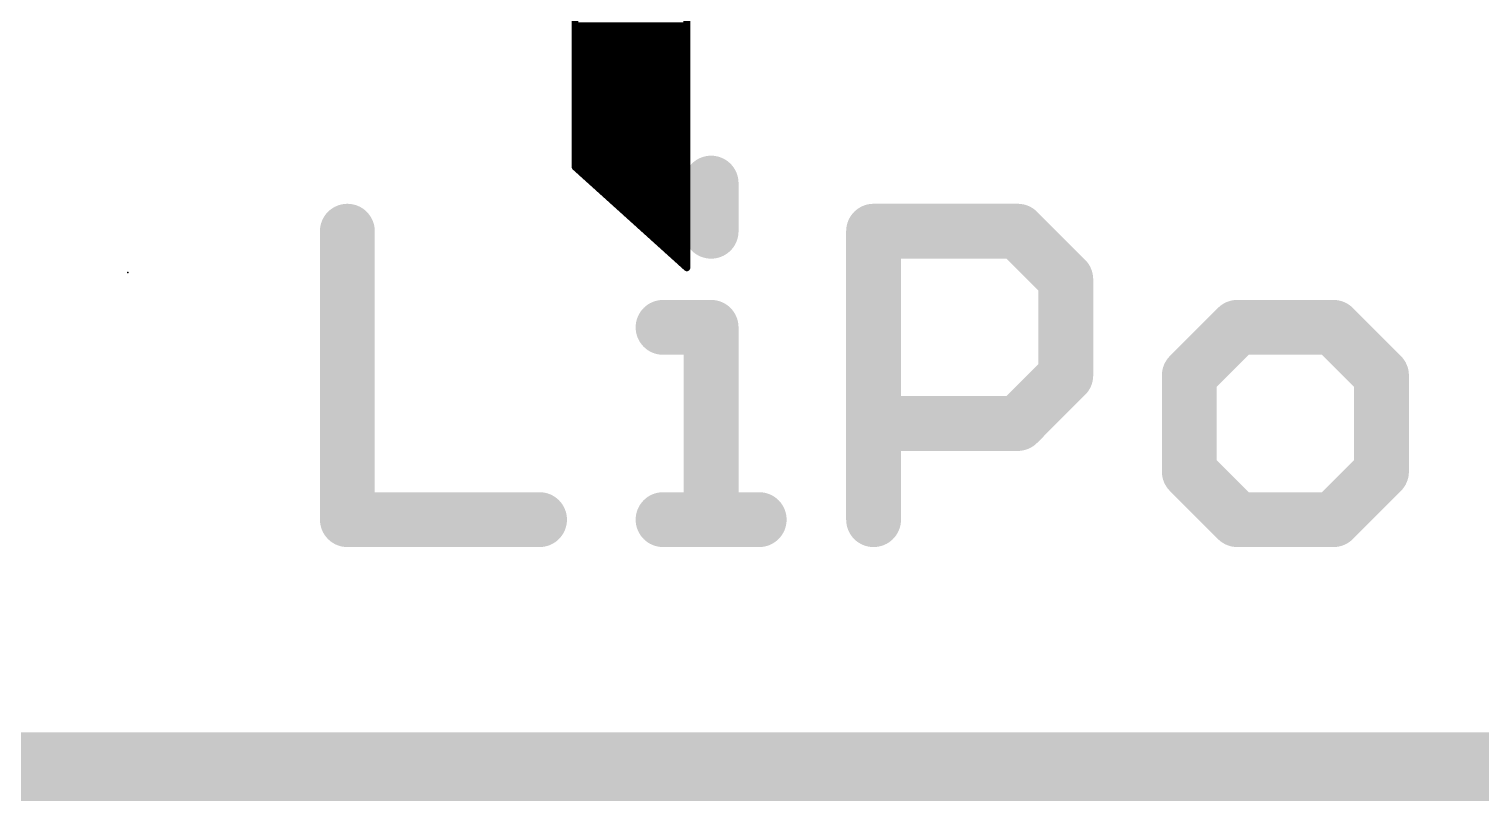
# Model space of a CAD drawing. Extents: x -20 to 87, y -15 to 38.
# Drawn here: x 7.15 to 12.53, y -0.13 to 2.73 of the extents above; entities that cross this region are included whole.
import ezdxf

# ---------------------------------------------------------------- set-up
doc = ezdxf.new("R2010")
doc.units = 0
for name, color, linetype in [('1', 12, 'CONTINUOUS'), ('16', 132, 'CONTINUOUS'), ('20', 53, 'CONTINUOUS'), ('21', 41, 'CONTINUOUS'), ('23', 53, 'CONTINUOUS')]:
    doc.layers.add(name, color=color, linetype=linetype)

msp = doc.modelspace()

# ---------------------------------------------------------------- linework, layer by layer
at = {"layer": '1', "const_width": 0.254}
msp.add_lwpolyline([(34.29, 0), (-1.27, 0)], dxfattribs=at)
at = {"layer": '16', "const_width": 0.254}
msp.add_lwpolyline([(34.29, 0), (-1.27, 0)], dxfattribs=at)
at = {"layer": '20', "const_width": 0.254}
msp.add_lwpolyline([(-1.27, 0), (34.29, 0)], dxfattribs=at)
at = {"layer": '21'}
for points, const_width in [([(9.1745, 2.22), (9.1745, 4.2774)], 0.0254), ([(9.5885, 3.2766), (9.5885, 1.8466)], 0.0254), ([(9.1745, 2.7432), (9.5885, 2.7432)], 0.0254), ([(9.1745, 2.7178), (9.5885, 2.7178)], 0.0254), ([(9.1745, 2.6924), (9.5885, 2.6924)], 0.0254), ([(9.1745, 2.667), (9.5885, 2.667)], 0.0254), ([(9.1745, 2.6416), (9.5885, 2.6416)], 0.0254), ([(9.1745, 2.6162), (9.5885, 2.6162)], 0.0254), ([(9.1745, 2.5908), (9.5885, 2.5908)], 0.0254), ([(9.1745, 2.5654), (9.5885, 2.5654)], 0.0254), ([(9.1745, 2.54), (9.5885, 2.54)], 0.0254), ([(9.1745, 2.5146), (9.5885, 2.5146)], 0.0254), ([(9.1745, 2.4892), (9.5885, 2.4892)], 0.0254), ([(9.1745, 2.4638), (9.5885, 2.4638)], 0.0254), ([(9.1745, 2.4384), (9.5885, 2.4384)], 0.0254), ([(9.1745, 2.413), (9.5885, 2.413)], 0.0254), ([(9.1745, 2.3876), (9.5885, 2.3876)], 0.0254), ([(9.1745, 2.3622), (9.5885, 2.3622)], 0.0254), ([(9.1745, 2.3368), (9.5885, 2.3368)], 0.0254), ([(9.1745, 2.3114), (9.5885, 2.3114)], 0.0254), ([(9.1745, 2.286), (9.5885, 2.286)], 0.0254), ([(9.1745, 2.2606), (9.5885, 2.2606)], 0.0254), ([(9.6785, 2.1601), (9.6785, 1.9821)], 0.2032), ([(9.1745, 2.2352), (9.5885, 2.2352)], 0.0254), ([(9.5885, 1.8466), (9.1745, 2.22)], 0.0254), ([(9.1858, 2.2098), (9.5885, 2.2098)], 0.0254), ([(9.214, 2.1844), (9.5885, 2.1844)], 0.0254), ([(9.2421, 2.159), (9.5885, 2.159)], 0.0254), ([(9.2703, 2.1336), (9.5885, 2.1336)], 0.0254), ([(9.2985, 2.1082), (9.5885, 2.1082)], 0.0254), ([(8.3312, 1.9821), (8.3312, 0.9144)], 0.2032), ([(9.3266, 2.0828), (9.5885, 2.0828)], 0.0254), ([(9.3548, 2.0574), (9.5885, 2.0574)], 0.0254), ([(9.3829, 2.032), (9.5885, 2.032)], 0.0254), ([(10.2802, 0.9144), (10.2802, 1.9821)], 0.2032), ([(10.2802, 1.9821), (10.814, 1.9821)], 0.2032), ([(10.814, 1.9821), (10.992, 1.8042)], 0.2032), ([(9.4111, 2.0066), (9.5885, 2.0066)], 0.0254), ([(9.4393, 1.9812), (9.5885, 1.9812)], 0.0254), ([(9.4674, 1.9558), (9.5885, 1.9558)], 0.0254), ([(9.4956, 1.9304), (9.5885, 1.9304)], 0.0254), ([(9.5238, 1.905), (9.5885, 1.905)], 0.0254), ([(9.5519, 1.8796), (9.5885, 1.8796)], 0.0254), ([(10.992, 1.8042), (10.992, 1.4483)], 0.2032), ([(9.5801, 1.8542), (9.5885, 1.8542)], 0.0254), ([(9.5006, 1.6262), (9.6785, 1.6262)], 0.2032), ([(9.6785, 1.6262), (9.6785, 0.9144)], 0.2032), ([(11.6275, 1.6262), (11.4496, 1.4483)], 0.2032), ([(11.9834, 1.6262), (11.6275, 1.6262)], 0.2032), ([(12.1614, 1.4483), (11.9834, 1.6262)], 0.2032), ([(10.992, 1.4483), (10.814, 1.2703)], 0.2032), ([(11.4496, 1.4483), (11.4496, 1.0924)], 0.2032), ([(12.1614, 1.0924), (12.1614, 1.4483)], 0.2032), ([(10.814, 1.2703), (10.2802, 1.2703)], 0.2032), ([(11.4496, 1.0924), (11.6275, 0.9144)], 0.2032), ([(11.9834, 0.9144), (12.1614, 1.0924)], 0.2032), ([(8.3312, 0.9144), (9.043, 0.9144)], 0.2032), ([(9.5006, 0.9144), (9.8565, 0.9144)], 0.2032), ([(11.6275, 0.9144), (11.9834, 0.9144)], 0.2032)]:
    msp.add_lwpolyline(points, dxfattribs=dict(at, const_width=const_width))
for points, const_width in [([(9.1745, 2.7241, 1), (9.1745, 2.7115)], 0.0127), ([(9.1745, 2.6987, 1), (9.1745, 2.6861)], 0.0127), ([(9.5885, 2.7115, 1), (9.5885, 2.7241)], 0.0127), ([(9.5885, 2.6861, 1), (9.5885, 2.6987)], 0.0127), ([(9.1745, 2.6734, 1), (9.1745, 2.6607)], 0.0127), ([(9.1745, 2.6479, 1), (9.1745, 2.6353)], 0.0127), ([(9.5885, 2.6607, 1), (9.5885, 2.6734)], 0.0127), ([(9.5885, 2.6353, 1), (9.5885, 2.6479)], 0.0127), ([(9.1745, 2.5972, 1), (9.1745, 2.5845)], 0.0127), ([(9.1745, 2.6225, 1), (9.1745, 2.6099)], 0.0127), ([(9.5885, 2.6099, 1), (9.5885, 2.6225)], 0.0127), ([(9.5885, 2.5845, 1), (9.5885, 2.5972)], 0.0127), ([(9.1745, 2.5717, 1), (9.1745, 2.5591)], 0.0127), ([(9.1745, 2.5463, 1), (9.1745, 2.5337)], 0.0127), ([(9.5885, 2.5591, 1), (9.5885, 2.5717)], 0.0127), ([(9.5885, 2.5337, 1), (9.5885, 2.5463)], 0.0127), ([(9.1745, 2.521, 1), (9.1745, 2.5083)], 0.0127), ([(9.1745, 2.4956, 1), (9.1745, 2.4829)], 0.0127), ([(9.1745, 2.4701, 1), (9.1745, 2.4575)], 0.0127), ([(9.5885, 2.5083, 1), (9.5885, 2.521)], 0.0127), ([(9.5885, 2.4829, 1), (9.5885, 2.4956)], 0.0127), ([(9.5885, 2.4575, 1), (9.5885, 2.4701)], 0.0127), ([(9.1745, 2.4194, 1), (9.1745, 2.4067)], 0.0127), ([(9.1745, 2.4447, 1), (9.1745, 2.4321)], 0.0127), ([(9.5885, 2.4321, 1), (9.5885, 2.4447)], 0.0127), ([(9.5885, 2.4067, 1), (9.5885, 2.4194)], 0.0127), ([(9.1745, 2.3939, 1), (9.1745, 2.3813)], 0.0127), ([(9.1745, 2.3685, 1), (9.1745, 2.3559)], 0.0127), ([(9.5885, 2.3813, 1), (9.5885, 2.3939)], 0.0127), ([(9.5885, 2.3559, 1), (9.5885, 2.3685)], 0.0127), ([(9.1745, 2.3432, 1), (9.1745, 2.3305)], 0.0127), ([(9.1745, 2.3177, 1), (9.1745, 2.3051)], 0.0127), ([(9.5885, 2.3305, 1), (9.5885, 2.3432)], 0.0127), ([(9.5885, 2.3051, 1), (9.5885, 2.3177)], 0.0127), ([(9.1745, 2.267, 1), (9.1745, 2.2543)], 0.0127), ([(9.1745, 2.2923, 1), (9.1745, 2.2797)], 0.0127), ([(9.7293, 2.1601, 1), (9.6277, 2.1601)], 0.1016), ([(9.5885, 2.2797, 1), (9.5885, 2.2923)], 0.0127), ([(9.5885, 2.2543, 1), (9.5885, 2.267)], 0.0127), ([(9.1745, 2.2416, 1), (9.1745, 2.2289)], 0.0127), ([(9.1788, 2.2247, 1), (9.1702, 2.2153)], 0.0127), ([(9.1682, 2.22, 1), (9.1808, 2.22)], 0.0127), ([(9.1858, 2.2161, 1), (9.1858, 2.2035)], 0.0127), ([(9.5885, 2.2289, 1), (9.5885, 2.2416)], 0.0127), ([(9.5885, 2.2035, 1), (9.5885, 2.2161)], 0.0127), ([(9.214, 2.1907, 1), (9.214, 2.1781)], 0.0127), ([(9.2421, 2.1654, 1), (9.2421, 2.1527)], 0.0127), ([(9.5885, 2.1781, 1), (9.5885, 2.1907)], 0.0127), ([(9.5885, 2.1527, 1), (9.5885, 2.1654)], 0.0127), ([(9.2703, 2.1399, 1), (9.2703, 2.1273)], 0.0127), ([(9.2985, 2.1145, 1), (9.2985, 2.1019)], 0.0127), ([(9.5885, 2.1273, 1), (9.5885, 2.1399)], 0.0127), ([(9.5885, 2.1019, 1), (9.5885, 2.1145)], 0.0127), ([(8.382, 1.9821, 1), (8.2804, 1.9821)], 0.1016), ([(9.3266, 2.0892, 1), (9.3266, 2.0765)], 0.0127), ([(9.3548, 2.0637, 1), (9.3548, 2.0511)], 0.0127), ([(9.3829, 2.0383, 1), (9.3829, 2.0257)], 0.0127), ([(9.5885, 2.0765, 1), (9.5885, 2.0892)], 0.0127), ([(9.5885, 2.0511, 1), (9.5885, 2.0637)], 0.0127), ([(9.5885, 2.0257, 1), (9.5885, 2.0383)], 0.0127), ([(10.331, 1.9821, 1), (10.2294, 1.9821)], 0.1016), ([(10.2802, 2.0329, 1), (10.2802, 1.9313)], 0.1016), ([(10.85, 2.018, 1), (10.7781, 1.9462)], 0.1016), ([(10.814, 1.9313, 1), (10.814, 2.0329)], 0.1016), ([(9.4111, 2.013, 1), (9.4111, 2.0003)], 0.0127), ([(9.4393, 1.9876, 1), (9.4393, 1.9748)], 0.0127), ([(9.6277, 1.9821, 1), (9.7293, 1.9821)], 0.1016), ([(9.5885, 2.0003, 1), (9.5885, 2.013)], 0.0127), ([(9.5885, 1.9748, 1), (9.5885, 1.9876)], 0.0127), ([(9.4674, 1.9622, 1), (9.4674, 1.9494)], 0.0127), ([(9.4956, 1.9368, 1), (9.4956, 1.9241)], 0.0127), ([(9.5885, 1.9494, 1), (9.5885, 1.9622)], 0.0127), ([(9.5885, 1.9241, 1), (9.5885, 1.9368)], 0.0127), ([(9.5238, 1.9114, 1), (9.5238, 1.8986)], 0.0127), ([(9.5519, 1.886, 1), (9.5519, 1.8733)], 0.0127), ([(9.5885, 1.8986, 1), (9.5885, 1.9114)], 0.0127), ([(9.5885, 1.8733, 1), (9.5885, 1.886)], 0.0127), ([(11.0428, 1.8042, 1), (10.9412, 1.8042)], 0.1016), ([(10.9561, 1.7682, 1), (11.0279, 1.8401)], 0.1016), ([(9.5801, 1.8606, 1), (9.5801, 1.8478)], 0.0127), ([(9.5822, 1.8466, 1), (9.5948, 1.8466)], 0.0127), ([(9.5842, 1.8419, 1), (9.5928, 1.8513)], 0.0127), ([(9.5885, 1.8478, 1), (9.5885, 1.8606)], 0.0127), ([(9.5006, 1.677, 1), (9.5006, 1.5754)], 0.1016), ([(9.7293, 1.6262, 1), (9.6277, 1.6262)], 0.1016), ([(9.6785, 1.5754, 1), (9.6785, 1.677)], 0.1016), ([(11.6275, 1.677, 1), (11.6275, 1.5754)], 0.1016), ([(11.6635, 1.5903, 1), (11.5916, 1.6621)], 0.1016), ([(12.0194, 1.6621, 1), (11.9475, 1.5903)], 0.1016), ([(11.9834, 1.5754, 1), (11.9834, 1.677)], 0.1016), ([(11.0279, 1.4123, 1), (10.9561, 1.4842)], 0.1016), ([(11.5004, 1.4483, 1), (11.3988, 1.4483)], 0.1016), ([(11.4137, 1.4842, 1), (11.4855, 1.4123)], 0.1016), ([(12.2122, 1.4483, 1), (12.1106, 1.4483)], 0.1016), ([(12.1255, 1.4123, 1), (12.1973, 1.4842)], 0.1016), ([(10.9412, 1.4483, 1), (11.0428, 1.4483)], 0.1016), ([(10.2802, 1.3211, 1), (10.2802, 1.2195)], 0.1016), ([(10.7781, 1.3062, 1), (10.85, 1.2344)], 0.1016), ([(10.814, 1.2195, 1), (10.814, 1.3211)], 0.1016), ([(11.4855, 1.1283, 1), (11.4137, 1.0564)], 0.1016), ([(12.1973, 1.0564, 1), (12.1255, 1.1283)], 0.1016), ([(11.3988, 1.0924, 1), (11.5004, 1.0924)], 0.1016), ([(12.1106, 1.0924, 1), (12.2122, 1.0924)], 0.1016), ([(8.3312, 0.9652, 1), (8.3312, 0.8636)], 0.1016), ([(9.043, 0.8636, 1), (9.043, 0.9652)], 0.1016), ([(9.5006, 0.9652, 1), (9.5006, 0.8636)], 0.1016), ([(9.8565, 0.8636, 1), (9.8565, 0.9652)], 0.1016), ([(11.6275, 0.9652, 1), (11.6275, 0.8636)], 0.1016), ([(11.5916, 0.8785, 1), (11.6635, 0.9503)], 0.1016), ([(11.9475, 0.9503, 1), (12.0194, 0.8785)], 0.1016), ([(11.9834, 0.8636, 1), (11.9834, 0.9652)], 0.1016), ([(8.2804, 0.9144, 1), (8.382, 0.9144)], 0.1016), ([(9.6277, 0.9144, 1), (9.7293, 0.9144)], 0.1016), ([(10.2294, 0.9144, 1), (10.331, 0.9144)], 0.1016)]:
    msp.add_lwpolyline(points, format="xyb", dxfattribs=dict(at, const_width=const_width))
at = {"layer": '23'}
msp.add_point((7.5184, 1.8288), dxfattribs=at)

doc.saveas('drawing.dxf')
